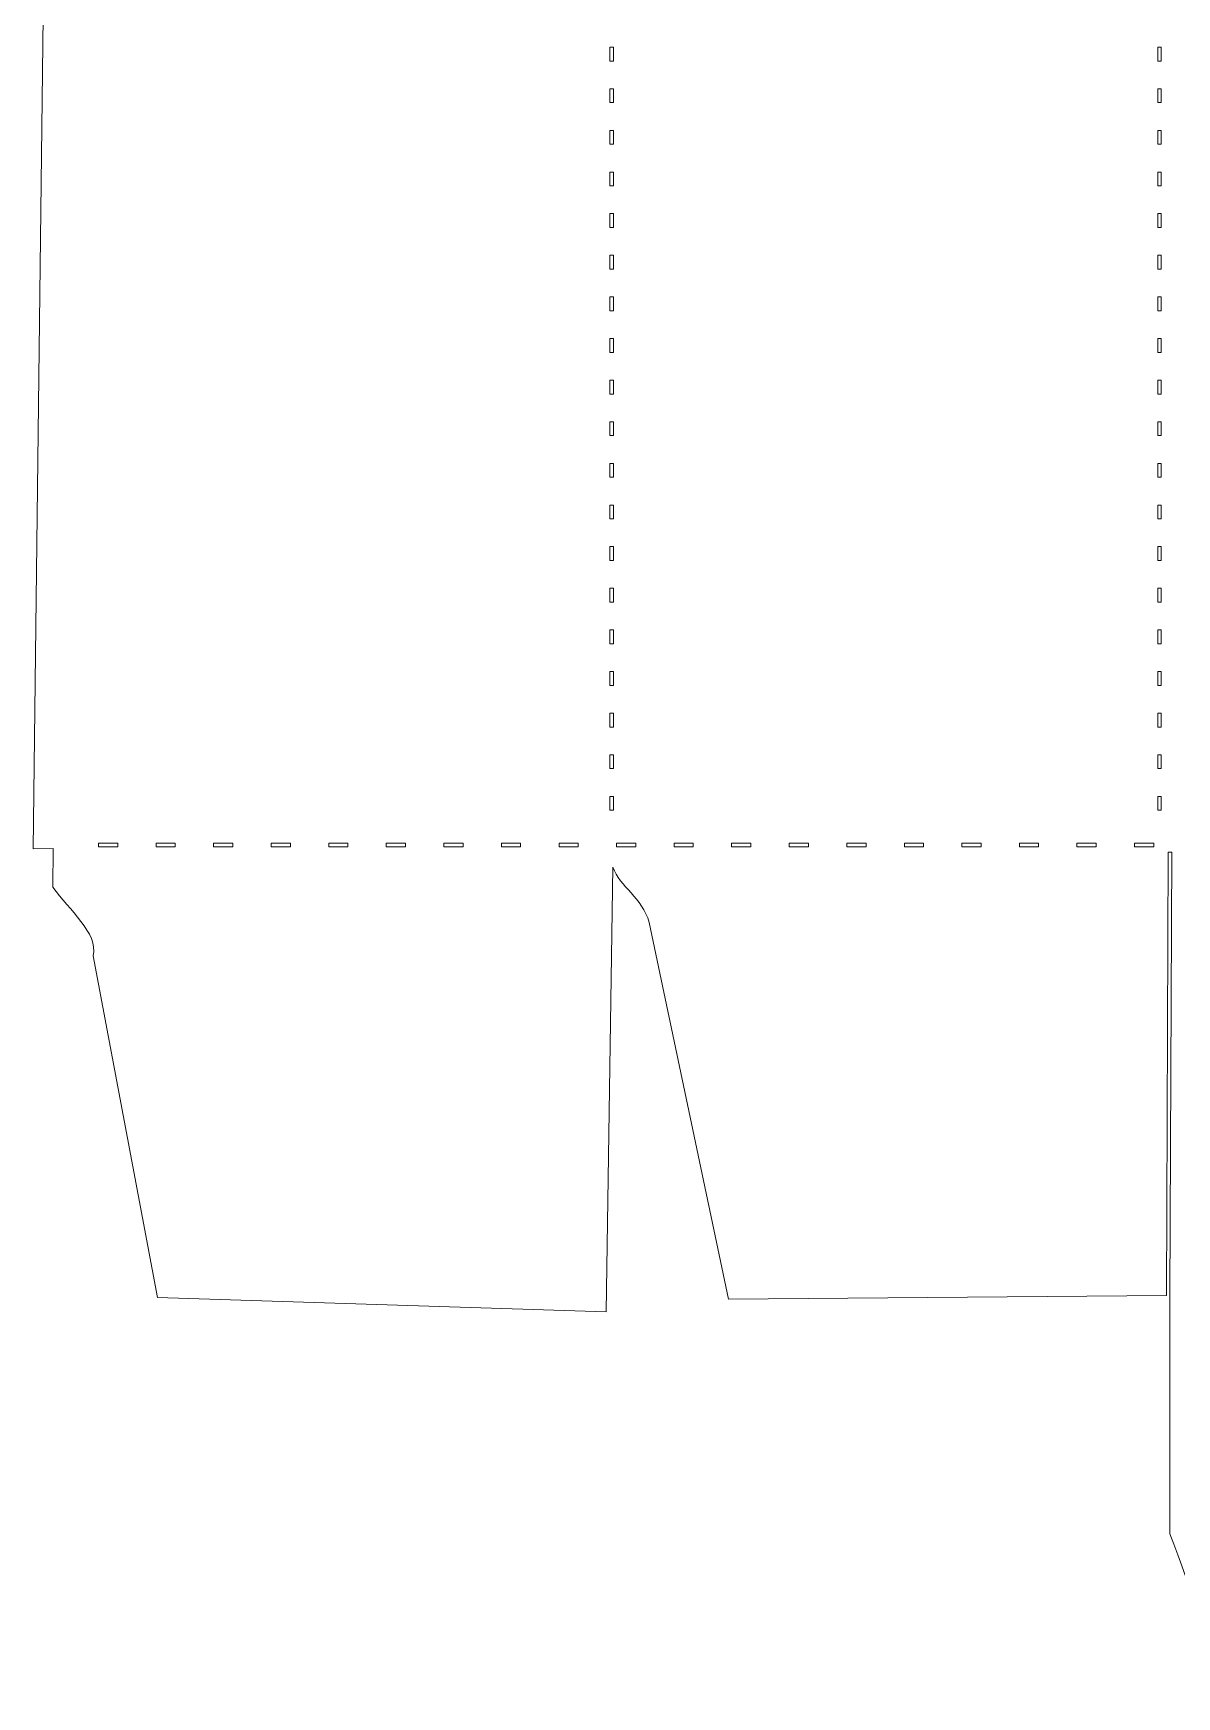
# Model space of a CAD drawing. Header units: centimetres. Extents: x -8.7 to 8.7, y -12.8 to 12.8.
# Drawn here: x -8.7 to 0.03, y -12.82 to -0.13 of the extents above; entities that cross this region are included whole.
import ezdxf

# ---------------------------------------------------------------- set-up
doc = ezdxf.new("R2010")
doc.units = ezdxf.units.CM
doc.header["$MEASUREMENT"] = 0
doc.layers.add('Layer 1', color=7, linetype='Continuous')

msp = doc.modelspace()

# ---------------------------------------------------------------- linework, layer by layer
at = {"layer": 'Layer 1', "color": 30, "lineweight": 13}
for points, knots in [([(0.51249, 12.81647), (0.28118, 12.53084), (0.14372, 11.99129), (-0.02164, 11.57376), (-0.02164, 11.57376), (-0.02164, 11.57376), (-0.02164, 9.78286), (-0.02164, 9.78286), (-0.02164, 9.78286), (-0.02164, 9.78286), (-0.02164, 9.7564), (-0.02164, 9.7564), (-0.02164, 9.7564), (-0.02164, 9.7564), (-0.00841, 6.37552), (-0.00841, 6.37552), (-0.00841, 6.37552), (-0.00841, 6.37552), (-0.03487, 6.37552), (-0.03487, 6.37552), (-0.03487, 6.37552), (-0.03487, 6.37552), (-0.0481, 9.7564), (-0.0481, 9.7564), (-0.0481, 9.7564), (-0.0481, 9.7564), (-3.38929, 9.78286), (-3.38929, 9.78286), (-3.38929, 9.78286), (-3.38929, 9.78286), (-3.99535, 6.9113), (-3.99535, 6.9113), (-3.99535, 6.9113), (-4.04741, 6.71679), (-4.21945, 6.64533), (-4.27151, 6.48797), (-4.27151, 6.48797), (-4.27151, 6.48797), (-4.32277, 9.88125), (-4.32277, 9.88125), (-4.32277, 9.88125), (-4.32277, 9.88125), (-7.74582, 9.77211), (-7.74582, 9.77211), (-7.74582, 9.77211), (-7.74582, 9.77211), (-8.23695, 7.16431), (-8.23695, 7.16431), (-8.23695, 7.16431), (-8.19881, 6.99001), (-8.42268, 6.81605), (-8.54453, 6.64176), (-8.54453, 6.64176), (-8.54453, 6.64176), (-8.5437, 6.34741), (-8.5437, 6.34741), (-8.5437, 6.34741), (-8.5437, 6.34741), (-8.69501, 6.34824), (-8.69501, 6.34824), (-8.69501, 6.34824), (-8.69501, 6.34824), (-8.61894, -0.00011), (-8.61894, -0.00011), (-8.61894, -0.00011), (-8.61894, -0.00011), (-8.69501, -6.34846), (-8.69501, -6.34846), (-8.69501, -6.34846), (-8.69501, -6.34846), (-8.5437, -6.34763), (-8.5437, -6.34763), (-8.5437, -6.34763), (-8.5437, -6.34763), (-8.54453, -6.64198), (-8.54453, -6.64198), (-8.54453, -6.64198), (-8.42269, -6.81628), (-8.19881, -6.99024), (-8.23695, -7.16453), (-8.23695, -7.16453), (-8.23695, -7.16453), (-7.74582, -9.77233), (-7.74582, -9.77233), (-7.74582, -9.77233), (-7.74582, -9.77233), (-4.32277, -9.88147), (-4.32277, -9.88147), (-4.32277, -9.88147), (-4.32277, -9.88147), (-4.27151, -6.48819), (-4.27151, -6.48819), (-4.27151, -6.48819), (-4.21945, -6.64555), (-4.04742, -6.71701), (-3.99535, -6.91152), (-3.99535, -6.91152), (-3.99535, -6.91152), (-3.38929, -9.78308), (-3.38929, -9.78308), (-3.38929, -9.78308), (-3.38929, -9.78308), (-0.0481, -9.75662), (-0.0481, -9.75662), (-0.0481, -9.75662), (-0.0481, -9.75662), (-0.03487, -6.37574), (-0.03487, -6.37574), (-0.03487, -6.37574), (-0.03487, -6.37574), (-0.00841, -6.37574), (-0.00841, -6.37574), (-0.00841, -6.37574), (-0.00841, -6.37574), (-0.02164, -9.75662), (-0.02164, -9.75662), (-0.02164, -9.75662), (-0.02164, -9.75662), (-0.02164, -9.78308), (-0.02164, -9.78308), (-0.02164, -9.78308), (-0.02164, -9.78308), (-0.02164, -11.57398), (-0.02164, -11.57398), (-0.02164, -11.57398), (0.14372, -11.99151), (0.28118, -12.53106), (0.51249, -12.81669), (0.51249, -12.81669), (0.51249, -12.81669), (3.9066, -12.77618), (3.9066, -12.77618), (3.9066, -12.77618), (4.09533, -12.47749), (4.30895, -12.23996), (4.36135, -11.60044), (4.36135, -11.60044), (4.36135, -11.60044), (4.36135, -6.32944), (4.36135, -6.32944), (4.36135, -6.32944), (4.36135, -6.32944), (4.38781, -6.32944), (4.38781, -6.32944), (4.38781, -6.32944), (4.38781, -6.32944), (4.38781, -9.75662), (4.38781, -9.75662), (4.38781, -9.75662), (4.38781, -9.75662), (7.75546, -9.71693), (7.75546, -9.71693), (7.75546, -9.71693), (7.75546, -9.71693), (8.3301, -6.95038), (8.3301, -6.95038), (8.3301, -6.95038), (8.3301, -6.95038), (8.54177, -6.66843), (8.54177, -6.66843), (8.54177, -6.66843), (8.54177, -6.66843), (8.57236, -6.32943), (8.57236, -6.32943), (8.57236, -6.32943), (8.57236, -6.32943), (8.69556, -6.32943), (8.69556, -6.32943), (8.69556, -6.32943), (8.69556, -6.32943), (8.69556, -6.32364), (8.69556, -6.32364), (8.69556, -6.32364), (8.69556, -6.32364), (8.69556, 6.32344), (8.69556, 6.32344), (8.69556, 6.32344), (8.69556, 6.32344), (8.69556, 6.32923), (8.69556, 6.32923), (8.69556, 6.32923), (8.69556, 6.32923), (8.57236, 6.32923), (8.57236, 6.32923), (8.57236, 6.32923), (8.57236, 6.32923), (8.54177, 6.66823), (8.54177, 6.66823), (8.54177, 6.66823), (8.54177, 6.66823), (8.3301, 6.95018), (8.3301, 6.95018), (8.3301, 6.95018), (8.3301, 6.95018), (7.75546, 9.71673), (7.75546, 9.71673), (7.75546, 9.71673), (7.75546, 9.71673), (4.38781, 9.75642), (4.38781, 9.75642), (4.38781, 9.75642), (4.38781, 9.75642), (4.38781, 6.32924), (4.38781, 6.32924), (4.38781, 6.32924), (4.38781, 6.32924), (4.36135, 6.32924), (4.36135, 6.32924), (4.36135, 6.32924), (4.36135, 6.32924), (4.36135, 11.60024), (4.36135, 11.60024), (4.36135, 11.60024), (4.30895, 12.23973), (4.09533, 12.47727), (3.9066, 12.77596), (3.9066, 12.77596), (3.9066, 12.77596), (0.51249, 12.81647), (0.51249, 12.81647)], [0, 0, 0, 0, 0.01785714, 0.01785714, 0.01785714, 0.01785714, 0.03571429, 0.03571429, 0.03571429, 0.03571429, 0.05357143, 0.05357143, 0.05357143, 0.05357143, 0.07142857, 0.07142857, 0.07142857, 0.07142857, 0.08928571, 0.08928571, 0.08928571, 0.08928571, 0.10714286, 0.10714286, 0.10714286, 0.10714286, 0.125, 0.125, 0.125, 0.125, 0.14285714, 0.14285714, 0.14285714, 0.14285714, 0.16071429, 0.16071429, 0.16071429, 0.16071429, 0.17857143, 0.17857143, 0.17857143, 0.17857143, 0.19642857, 0.19642857, 0.19642857, 0.19642857, 0.21428571, 0.21428571, 0.21428571, 0.21428571, 0.23214286, 0.23214286, 0.23214286, 0.23214286, 0.25, 0.25, 0.25, 0.25, 0.26785714, 0.26785714, 0.26785714, 0.26785714, 0.28571429, 0.28571429, 0.28571429, 0.28571429, 0.30357143, 0.30357143, 0.30357143, 0.30357143, 0.32142857, 0.32142857, 0.32142857, 0.32142857, 0.33928571, 0.33928571, 0.33928571, 0.33928571, 0.35714286, 0.35714286, 0.35714286, 0.35714286, 0.375, 0.375, 0.375, 0.375, 0.39285714, 0.39285714, 0.39285714, 0.39285714, 0.41071429, 0.41071429, 0.41071429, 0.41071429, 0.42857143, 0.42857143, 0.42857143, 0.42857143, 0.44642857, 0.44642857, 0.44642857, 0.44642857, 0.46428571, 0.46428571, 0.46428571, 0.46428571, 0.48214286, 0.48214286, 0.48214286, 0.48214286, 0.5, 0.5, 0.5, 0.5, 0.51785714, 0.51785714, 0.51785714, 0.51785714, 0.53571429, 0.53571429, 0.53571429, 0.53571429, 0.55357143, 0.55357143, 0.55357143, 0.55357143, 0.57142857, 0.57142857, 0.57142857, 0.57142857, 0.58928571, 0.58928571, 0.58928571, 0.58928571, 0.60714286, 0.60714286, 0.60714286, 0.60714286, 0.625, 0.625, 0.625, 0.625, 0.64285714, 0.64285714, 0.64285714, 0.64285714, 0.66071429, 0.66071429, 0.66071429, 0.66071429, 0.67857143, 0.67857143, 0.67857143, 0.67857143, 0.69642857, 0.69642857, 0.69642857, 0.69642857, 0.71428571, 0.71428571, 0.71428571, 0.71428571, 0.73214286, 0.73214286, 0.73214286, 0.73214286, 0.75, 0.75, 0.75, 0.75, 0.76785714, 0.76785714, 0.76785714, 0.76785714, 0.78571429, 0.78571429, 0.78571429, 0.78571429, 0.80357143, 0.80357143, 0.80357143, 0.80357143, 0.82142857, 0.82142857, 0.82142857, 0.82142857, 0.83928571, 0.83928571, 0.83928571, 0.83928571, 0.85714286, 0.85714286, 0.85714286, 0.85714286, 0.875, 0.875, 0.875, 0.875, 0.89285714, 0.89285714, 0.89285714, 0.89285714, 0.91071429, 0.91071429, 0.91071429, 0.91071429, 0.92857143, 0.92857143, 0.92857143, 0.92857143, 0.94642857, 0.94642857, 0.94642857, 0.94642857, 0.96428571, 0.96428571, 0.96428571, 0.96428571, 1, 1, 1, 1]), ([(-4.29466, -0.2341), (-4.29466, -0.2341), (-4.2682, -0.2341), (-4.2682, -0.2341), (-4.2682, -0.2341), (-4.2682, -0.2341), (-4.2682, -0.33993), (-4.2682, -0.33993), (-4.2682, -0.33993), (-4.2682, -0.33993), (-4.29466, -0.33993), (-4.29466, -0.33993), (-4.29466, -0.33993), (-4.29466, -0.33993), (-4.29466, -0.2341), (-4.29466, -0.2341)], [0, 0, 0, 0, 0.2, 0.2, 0.2, 0.2, 0.4, 0.4, 0.4, 0.4, 0.6, 0.6, 0.6, 0.6, 1, 1, 1, 1]), ([(-0.11424, -0.2341), (-0.11424, -0.2341), (-0.08778, -0.2341), (-0.08778, -0.2341), (-0.08778, -0.2341), (-0.08778, -0.2341), (-0.08778, -0.33993), (-0.08778, -0.33993), (-0.08778, -0.33993), (-0.08778, -0.33993), (-0.11424, -0.33993), (-0.11424, -0.33993), (-0.11424, -0.33993), (-0.11424, -0.33993), (-0.11424, -0.2341), (-0.11424, -0.2341)], [0, 0, 0, 0, 0.2, 0.2, 0.2, 0.2, 0.4, 0.4, 0.4, 0.4, 0.6, 0.6, 0.6, 0.6, 1, 1, 1, 1]), ([(-4.29466, -0.5516), (-4.29466, -0.5516), (-4.2682, -0.5516), (-4.2682, -0.5516), (-4.2682, -0.5516), (-4.2682, -0.5516), (-4.2682, -0.65743), (-4.2682, -0.65743), (-4.2682, -0.65743), (-4.2682, -0.65743), (-4.29466, -0.65743), (-4.29466, -0.65743), (-4.29466, -0.65743), (-4.29466, -0.65743), (-4.29466, -0.5516), (-4.29466, -0.5516)], [0, 0, 0, 0, 0.2, 0.2, 0.2, 0.2, 0.4, 0.4, 0.4, 0.4, 0.6, 0.6, 0.6, 0.6, 1, 1, 1, 1]), ([(-0.11424, -0.5516), (-0.11424, -0.5516), (-0.08778, -0.5516), (-0.08778, -0.5516), (-0.08778, -0.5516), (-0.08778, -0.5516), (-0.08778, -0.65743), (-0.08778, -0.65743), (-0.08778, -0.65743), (-0.08778, -0.65743), (-0.11424, -0.65743), (-0.11424, -0.65743), (-0.11424, -0.65743), (-0.11424, -0.65743), (-0.11424, -0.5516), (-0.11424, -0.5516)], [0, 0, 0, 0, 0.2, 0.2, 0.2, 0.2, 0.4, 0.4, 0.4, 0.4, 0.6, 0.6, 0.6, 0.6, 1, 1, 1, 1]), ([(-4.29466, -0.8691), (-4.29466, -0.8691), (-4.2682, -0.8691), (-4.2682, -0.8691), (-4.2682, -0.8691), (-4.2682, -0.8691), (-4.2682, -0.97493), (-4.2682, -0.97493), (-4.2682, -0.97493), (-4.2682, -0.97493), (-4.29466, -0.97493), (-4.29466, -0.97493), (-4.29466, -0.97493), (-4.29466, -0.97493), (-4.29466, -0.8691), (-4.29466, -0.8691)], [0, 0, 0, 0, 0.2, 0.2, 0.2, 0.2, 0.4, 0.4, 0.4, 0.4, 0.6, 0.6, 0.6, 0.6, 1, 1, 1, 1]), ([(-0.11424, -0.8691), (-0.11424, -0.8691), (-0.08778, -0.8691), (-0.08778, -0.8691), (-0.08778, -0.8691), (-0.08778, -0.8691), (-0.08778, -0.97493), (-0.08778, -0.97493), (-0.08778, -0.97493), (-0.08778, -0.97493), (-0.11424, -0.97493), (-0.11424, -0.97493), (-0.11424, -0.97493), (-0.11424, -0.97493), (-0.11424, -0.8691), (-0.11424, -0.8691)], [0, 0, 0, 0, 0.2, 0.2, 0.2, 0.2, 0.4, 0.4, 0.4, 0.4, 0.6, 0.6, 0.6, 0.6, 1, 1, 1, 1]), ([(-4.29466, -1.1866), (-4.29466, -1.1866), (-4.2682, -1.1866), (-4.2682, -1.1866), (-4.2682, -1.1866), (-4.2682, -1.1866), (-4.2682, -1.29243), (-4.2682, -1.29243), (-4.2682, -1.29243), (-4.2682, -1.29243), (-4.29466, -1.29243), (-4.29466, -1.29243), (-4.29466, -1.29243), (-4.29466, -1.29243), (-4.29466, -1.1866), (-4.29466, -1.1866)], [0, 0, 0, 0, 0.2, 0.2, 0.2, 0.2, 0.4, 0.4, 0.4, 0.4, 0.6, 0.6, 0.6, 0.6, 1, 1, 1, 1]), ([(-0.11424, -1.1866), (-0.11424, -1.1866), (-0.08778, -1.1866), (-0.08778, -1.1866), (-0.08778, -1.1866), (-0.08778, -1.1866), (-0.08778, -1.29243), (-0.08778, -1.29243), (-0.08778, -1.29243), (-0.08778, -1.29243), (-0.11424, -1.29243), (-0.11424, -1.29243), (-0.11424, -1.29243), (-0.11424, -1.29243), (-0.11424, -1.1866), (-0.11424, -1.1866)], [0, 0, 0, 0, 0.2, 0.2, 0.2, 0.2, 0.4, 0.4, 0.4, 0.4, 0.6, 0.6, 0.6, 0.6, 1, 1, 1, 1]), ([(-4.29466, -1.5041), (-4.29466, -1.5041), (-4.2682, -1.5041), (-4.2682, -1.5041), (-4.2682, -1.5041), (-4.2682, -1.5041), (-4.2682, -1.60993), (-4.2682, -1.60993), (-4.2682, -1.60993), (-4.2682, -1.60993), (-4.29466, -1.60993), (-4.29466, -1.60993), (-4.29466, -1.60993), (-4.29466, -1.60993), (-4.29466, -1.5041), (-4.29466, -1.5041)], [0, 0, 0, 0, 0.2, 0.2, 0.2, 0.2, 0.4, 0.4, 0.4, 0.4, 0.6, 0.6, 0.6, 0.6, 1, 1, 1, 1]), ([(-0.11424, -1.5041), (-0.11424, -1.5041), (-0.08778, -1.5041), (-0.08778, -1.5041), (-0.08778, -1.5041), (-0.08778, -1.5041), (-0.08778, -1.60993), (-0.08778, -1.60993), (-0.08778, -1.60993), (-0.08778, -1.60993), (-0.11424, -1.60993), (-0.11424, -1.60993), (-0.11424, -1.60993), (-0.11424, -1.60993), (-0.11424, -1.5041), (-0.11424, -1.5041)], [0, 0, 0, 0, 0.2, 0.2, 0.2, 0.2, 0.4, 0.4, 0.4, 0.4, 0.6, 0.6, 0.6, 0.6, 1, 1, 1, 1]), ([(-4.29466, -1.8216), (-4.29466, -1.8216), (-4.2682, -1.8216), (-4.2682, -1.8216), (-4.2682, -1.8216), (-4.2682, -1.8216), (-4.2682, -1.92743), (-4.2682, -1.92743), (-4.2682, -1.92743), (-4.2682, -1.92743), (-4.29466, -1.92743), (-4.29466, -1.92743), (-4.29466, -1.92743), (-4.29466, -1.92743), (-4.29466, -1.8216), (-4.29466, -1.8216)], [0, 0, 0, 0, 0.2, 0.2, 0.2, 0.2, 0.4, 0.4, 0.4, 0.4, 0.6, 0.6, 0.6, 0.6, 1, 1, 1, 1]), ([(-0.11424, -1.8216), (-0.11424, -1.8216), (-0.08778, -1.8216), (-0.08778, -1.8216), (-0.08778, -1.8216), (-0.08778, -1.8216), (-0.08778, -1.92743), (-0.08778, -1.92743), (-0.08778, -1.92743), (-0.08778, -1.92743), (-0.11424, -1.92743), (-0.11424, -1.92743), (-0.11424, -1.92743), (-0.11424, -1.92743), (-0.11424, -1.8216), (-0.11424, -1.8216)], [0, 0, 0, 0, 0.2, 0.2, 0.2, 0.2, 0.4, 0.4, 0.4, 0.4, 0.6, 0.6, 0.6, 0.6, 1, 1, 1, 1]), ([(-4.29466, -2.1391), (-4.29466, -2.1391), (-4.2682, -2.1391), (-4.2682, -2.1391), (-4.2682, -2.1391), (-4.2682, -2.1391), (-4.2682, -2.24493), (-4.2682, -2.24493), (-4.2682, -2.24493), (-4.2682, -2.24493), (-4.29466, -2.24493), (-4.29466, -2.24493), (-4.29466, -2.24493), (-4.29466, -2.24493), (-4.29466, -2.1391), (-4.29466, -2.1391)], [0, 0, 0, 0, 0.2, 0.2, 0.2, 0.2, 0.4, 0.4, 0.4, 0.4, 0.6, 0.6, 0.6, 0.6, 1, 1, 1, 1]), ([(-0.11424, -2.1391), (-0.11424, -2.1391), (-0.08778, -2.1391), (-0.08778, -2.1391), (-0.08778, -2.1391), (-0.08778, -2.1391), (-0.08778, -2.24493), (-0.08778, -2.24493), (-0.08778, -2.24493), (-0.08778, -2.24493), (-0.11424, -2.24493), (-0.11424, -2.24493), (-0.11424, -2.24493), (-0.11424, -2.24493), (-0.11424, -2.1391), (-0.11424, -2.1391)], [0, 0, 0, 0, 0.2, 0.2, 0.2, 0.2, 0.4, 0.4, 0.4, 0.4, 0.6, 0.6, 0.6, 0.6, 1, 1, 1, 1]), ([(-4.29466, -2.4566), (-4.29466, -2.4566), (-4.2682, -2.4566), (-4.2682, -2.4566), (-4.2682, -2.4566), (-4.2682, -2.4566), (-4.2682, -2.56243), (-4.2682, -2.56243), (-4.2682, -2.56243), (-4.2682, -2.56243), (-4.29466, -2.56243), (-4.29466, -2.56243), (-4.29466, -2.56243), (-4.29466, -2.56243), (-4.29466, -2.4566), (-4.29466, -2.4566)], [0, 0, 0, 0, 0.2, 0.2, 0.2, 0.2, 0.4, 0.4, 0.4, 0.4, 0.6, 0.6, 0.6, 0.6, 1, 1, 1, 1]), ([(-0.11424, -2.4566), (-0.11424, -2.4566), (-0.08778, -2.4566), (-0.08778, -2.4566), (-0.08778, -2.4566), (-0.08778, -2.4566), (-0.08778, -2.56243), (-0.08778, -2.56243), (-0.08778, -2.56243), (-0.08778, -2.56243), (-0.11424, -2.56243), (-0.11424, -2.56243), (-0.11424, -2.56243), (-0.11424, -2.56243), (-0.11424, -2.4566), (-0.11424, -2.4566)], [0, 0, 0, 0, 0.2, 0.2, 0.2, 0.2, 0.4, 0.4, 0.4, 0.4, 0.6, 0.6, 0.6, 0.6, 1, 1, 1, 1]), ([(-4.29466, -2.7741), (-4.29466, -2.7741), (-4.2682, -2.7741), (-4.2682, -2.7741), (-4.2682, -2.7741), (-4.2682, -2.7741), (-4.2682, -2.87993), (-4.2682, -2.87993), (-4.2682, -2.87993), (-4.2682, -2.87993), (-4.29466, -2.87993), (-4.29466, -2.87993), (-4.29466, -2.87993), (-4.29466, -2.87993), (-4.29466, -2.7741), (-4.29466, -2.7741)], [0, 0, 0, 0, 0.2, 0.2, 0.2, 0.2, 0.4, 0.4, 0.4, 0.4, 0.6, 0.6, 0.6, 0.6, 1, 1, 1, 1]), ([(-0.11424, -2.7741), (-0.11424, -2.7741), (-0.08778, -2.7741), (-0.08778, -2.7741), (-0.08778, -2.7741), (-0.08778, -2.7741), (-0.08778, -2.87993), (-0.08778, -2.87993), (-0.08778, -2.87993), (-0.08778, -2.87993), (-0.11424, -2.87993), (-0.11424, -2.87993), (-0.11424, -2.87993), (-0.11424, -2.87993), (-0.11424, -2.7741), (-0.11424, -2.7741)], [0, 0, 0, 0, 0.2, 0.2, 0.2, 0.2, 0.4, 0.4, 0.4, 0.4, 0.6, 0.6, 0.6, 0.6, 1, 1, 1, 1]), ([(-4.29466, -3.0916), (-4.29466, -3.0916), (-4.2682, -3.0916), (-4.2682, -3.0916), (-4.2682, -3.0916), (-4.2682, -3.0916), (-4.2682, -3.19743), (-4.2682, -3.19743), (-4.2682, -3.19743), (-4.2682, -3.19743), (-4.29466, -3.19743), (-4.29466, -3.19743), (-4.29466, -3.19743), (-4.29466, -3.19743), (-4.29466, -3.0916), (-4.29466, -3.0916)], [0, 0, 0, 0, 0.2, 0.2, 0.2, 0.2, 0.4, 0.4, 0.4, 0.4, 0.6, 0.6, 0.6, 0.6, 1, 1, 1, 1]), ([(-0.11424, -3.0916), (-0.11424, -3.0916), (-0.08778, -3.0916), (-0.08778, -3.0916), (-0.08778, -3.0916), (-0.08778, -3.0916), (-0.08778, -3.19743), (-0.08778, -3.19743), (-0.08778, -3.19743), (-0.08778, -3.19743), (-0.11424, -3.19743), (-0.11424, -3.19743), (-0.11424, -3.19743), (-0.11424, -3.19743), (-0.11424, -3.0916), (-0.11424, -3.0916)], [0, 0, 0, 0, 0.2, 0.2, 0.2, 0.2, 0.4, 0.4, 0.4, 0.4, 0.6, 0.6, 0.6, 0.6, 1, 1, 1, 1]), ([(-4.29466, -3.4091), (-4.29466, -3.4091), (-4.2682, -3.4091), (-4.2682, -3.4091), (-4.2682, -3.4091), (-4.2682, -3.4091), (-4.2682, -3.51493), (-4.2682, -3.51493), (-4.2682, -3.51493), (-4.2682, -3.51493), (-4.29466, -3.51493), (-4.29466, -3.51493), (-4.29466, -3.51493), (-4.29466, -3.51493), (-4.29466, -3.4091), (-4.29466, -3.4091)], [0, 0, 0, 0, 0.2, 0.2, 0.2, 0.2, 0.4, 0.4, 0.4, 0.4, 0.6, 0.6, 0.6, 0.6, 1, 1, 1, 1]), ([(-0.11424, -3.4091), (-0.11424, -3.4091), (-0.08778, -3.4091), (-0.08778, -3.4091), (-0.08778, -3.4091), (-0.08778, -3.4091), (-0.08778, -3.51493), (-0.08778, -3.51493), (-0.08778, -3.51493), (-0.08778, -3.51493), (-0.11424, -3.51493), (-0.11424, -3.51493), (-0.11424, -3.51493), (-0.11424, -3.51493), (-0.11424, -3.4091), (-0.11424, -3.4091)], [0, 0, 0, 0, 0.2, 0.2, 0.2, 0.2, 0.4, 0.4, 0.4, 0.4, 0.6, 0.6, 0.6, 0.6, 1, 1, 1, 1]), ([(-4.29466, -3.7266), (-4.29466, -3.7266), (-4.2682, -3.7266), (-4.2682, -3.7266), (-4.2682, -3.7266), (-4.2682, -3.7266), (-4.2682, -3.83243), (-4.2682, -3.83243), (-4.2682, -3.83243), (-4.2682, -3.83243), (-4.29466, -3.83243), (-4.29466, -3.83243), (-4.29466, -3.83243), (-4.29466, -3.83243), (-4.29466, -3.7266), (-4.29466, -3.7266)], [0, 0, 0, 0, 0.2, 0.2, 0.2, 0.2, 0.4, 0.4, 0.4, 0.4, 0.6, 0.6, 0.6, 0.6, 1, 1, 1, 1]), ([(-0.11424, -3.7266), (-0.11424, -3.7266), (-0.08778, -3.7266), (-0.08778, -3.7266), (-0.08778, -3.7266), (-0.08778, -3.7266), (-0.08778, -3.83243), (-0.08778, -3.83243), (-0.08778, -3.83243), (-0.08778, -3.83243), (-0.11424, -3.83243), (-0.11424, -3.83243), (-0.11424, -3.83243), (-0.11424, -3.83243), (-0.11424, -3.7266), (-0.11424, -3.7266)], [0, 0, 0, 0, 0.2, 0.2, 0.2, 0.2, 0.4, 0.4, 0.4, 0.4, 0.6, 0.6, 0.6, 0.6, 1, 1, 1, 1]), ([(-4.29466, -4.0441), (-4.29466, -4.0441), (-4.2682, -4.0441), (-4.2682, -4.0441), (-4.2682, -4.0441), (-4.2682, -4.0441), (-4.2682, -4.14993), (-4.2682, -4.14993), (-4.2682, -4.14993), (-4.2682, -4.14993), (-4.29466, -4.14993), (-4.29466, -4.14993), (-4.29466, -4.14993), (-4.29466, -4.14993), (-4.29466, -4.0441), (-4.29466, -4.0441)], [0, 0, 0, 0, 0.2, 0.2, 0.2, 0.2, 0.4, 0.4, 0.4, 0.4, 0.6, 0.6, 0.6, 0.6, 1, 1, 1, 1]), ([(-0.11424, -4.0441), (-0.11424, -4.0441), (-0.08778, -4.0441), (-0.08778, -4.0441), (-0.08778, -4.0441), (-0.08778, -4.0441), (-0.08778, -4.14993), (-0.08778, -4.14993), (-0.08778, -4.14993), (-0.08778, -4.14993), (-0.11424, -4.14993), (-0.11424, -4.14993), (-0.11424, -4.14993), (-0.11424, -4.14993), (-0.11424, -4.0441), (-0.11424, -4.0441)], [0, 0, 0, 0, 0.2, 0.2, 0.2, 0.2, 0.4, 0.4, 0.4, 0.4, 0.6, 0.6, 0.6, 0.6, 1, 1, 1, 1]), ([(-4.29466, -4.3616), (-4.29466, -4.3616), (-4.2682, -4.3616), (-4.2682, -4.3616), (-4.2682, -4.3616), (-4.2682, -4.3616), (-4.2682, -4.46743), (-4.2682, -4.46743), (-4.2682, -4.46743), (-4.2682, -4.46743), (-4.29466, -4.46743), (-4.29466, -4.46743), (-4.29466, -4.46743), (-4.29466, -4.46743), (-4.29466, -4.3616), (-4.29466, -4.3616)], [0, 0, 0, 0, 0.2, 0.2, 0.2, 0.2, 0.4, 0.4, 0.4, 0.4, 0.6, 0.6, 0.6, 0.6, 1, 1, 1, 1]), ([(-0.11424, -4.3616), (-0.11424, -4.3616), (-0.08778, -4.3616), (-0.08778, -4.3616), (-0.08778, -4.3616), (-0.08778, -4.3616), (-0.08778, -4.46743), (-0.08778, -4.46743), (-0.08778, -4.46743), (-0.08778, -4.46743), (-0.11424, -4.46743), (-0.11424, -4.46743), (-0.11424, -4.46743), (-0.11424, -4.46743), (-0.11424, -4.3616), (-0.11424, -4.3616)], [0, 0, 0, 0, 0.2, 0.2, 0.2, 0.2, 0.4, 0.4, 0.4, 0.4, 0.6, 0.6, 0.6, 0.6, 1, 1, 1, 1]), ([(-4.29466, -4.6791), (-4.29466, -4.6791), (-4.2682, -4.6791), (-4.2682, -4.6791), (-4.2682, -4.6791), (-4.2682, -4.6791), (-4.2682, -4.78493), (-4.2682, -4.78493), (-4.2682, -4.78493), (-4.2682, -4.78493), (-4.29466, -4.78493), (-4.29466, -4.78493), (-4.29466, -4.78493), (-4.29466, -4.78493), (-4.29466, -4.6791), (-4.29466, -4.6791)], [0, 0, 0, 0, 0.2, 0.2, 0.2, 0.2, 0.4, 0.4, 0.4, 0.4, 0.6, 0.6, 0.6, 0.6, 1, 1, 1, 1]), ([(-0.11424, -4.6791), (-0.11424, -4.6791), (-0.08778, -4.6791), (-0.08778, -4.6791), (-0.08778, -4.6791), (-0.08778, -4.6791), (-0.08778, -4.78493), (-0.08778, -4.78493), (-0.08778, -4.78493), (-0.08778, -4.78493), (-0.11424, -4.78493), (-0.11424, -4.78493), (-0.11424, -4.78493), (-0.11424, -4.78493), (-0.11424, -4.6791), (-0.11424, -4.6791)], [0, 0, 0, 0, 0.2, 0.2, 0.2, 0.2, 0.4, 0.4, 0.4, 0.4, 0.6, 0.6, 0.6, 0.6, 1, 1, 1, 1]), ([(-4.29466, -4.9966), (-4.29466, -4.9966), (-4.2682, -4.9966), (-4.2682, -4.9966), (-4.2682, -4.9966), (-4.2682, -4.9966), (-4.2682, -5.10243), (-4.2682, -5.10243), (-4.2682, -5.10243), (-4.2682, -5.10243), (-4.29466, -5.10243), (-4.29466, -5.10243), (-4.29466, -5.10243), (-4.29466, -5.10243), (-4.29466, -4.9966), (-4.29466, -4.9966)], [0, 0, 0, 0, 0.2, 0.2, 0.2, 0.2, 0.4, 0.4, 0.4, 0.4, 0.6, 0.6, 0.6, 0.6, 1, 1, 1, 1]), ([(-0.11424, -4.9966), (-0.11424, -4.9966), (-0.08778, -4.9966), (-0.08778, -4.9966), (-0.08778, -4.9966), (-0.08778, -4.9966), (-0.08778, -5.10243), (-0.08778, -5.10243), (-0.08778, -5.10243), (-0.08778, -5.10243), (-0.11424, -5.10243), (-0.11424, -5.10243), (-0.11424, -5.10243), (-0.11424, -5.10243), (-0.11424, -4.9966), (-0.11424, -4.9966)], [0, 0, 0, 0, 0.2, 0.2, 0.2, 0.2, 0.4, 0.4, 0.4, 0.4, 0.6, 0.6, 0.6, 0.6, 1, 1, 1, 1]), ([(-4.29466, -5.3141), (-4.29466, -5.3141), (-4.2682, -5.3141), (-4.2682, -5.3141), (-4.2682, -5.3141), (-4.2682, -5.3141), (-4.2682, -5.41993), (-4.2682, -5.41993), (-4.2682, -5.41993), (-4.2682, -5.41993), (-4.29466, -5.41993), (-4.29466, -5.41993), (-4.29466, -5.41993), (-4.29466, -5.41993), (-4.29466, -5.3141), (-4.29466, -5.3141)], [0, 0, 0, 0, 0.2, 0.2, 0.2, 0.2, 0.4, 0.4, 0.4, 0.4, 0.6, 0.6, 0.6, 0.6, 1, 1, 1, 1]), ([(-0.11424, -5.3141), (-0.11424, -5.3141), (-0.08778, -5.3141), (-0.08778, -5.3141), (-0.08778, -5.3141), (-0.08778, -5.3141), (-0.08778, -5.41993), (-0.08778, -5.41993), (-0.08778, -5.41993), (-0.08778, -5.41993), (-0.11424, -5.41993), (-0.11424, -5.41993), (-0.11424, -5.41993), (-0.11424, -5.41993), (-0.11424, -5.3141), (-0.11424, -5.3141)], [0, 0, 0, 0, 0.2, 0.2, 0.2, 0.2, 0.4, 0.4, 0.4, 0.4, 0.6, 0.6, 0.6, 0.6, 1, 1, 1, 1]), ([(-4.29466, -5.6316), (-4.29466, -5.6316), (-4.2682, -5.6316), (-4.2682, -5.6316), (-4.2682, -5.6316), (-4.2682, -5.6316), (-4.2682, -5.73743), (-4.2682, -5.73743), (-4.2682, -5.73743), (-4.2682, -5.73743), (-4.29466, -5.73743), (-4.29466, -5.73743), (-4.29466, -5.73743), (-4.29466, -5.73743), (-4.29466, -5.6316), (-4.29466, -5.6316)], [0, 0, 0, 0, 0.2, 0.2, 0.2, 0.2, 0.4, 0.4, 0.4, 0.4, 0.6, 0.6, 0.6, 0.6, 1, 1, 1, 1]), ([(-0.11424, -5.6316), (-0.11424, -5.6316), (-0.08778, -5.6316), (-0.08778, -5.6316), (-0.08778, -5.6316), (-0.08778, -5.6316), (-0.08778, -5.73743), (-0.08778, -5.73743), (-0.08778, -5.73743), (-0.08778, -5.73743), (-0.11424, -5.73743), (-0.11424, -5.73743), (-0.11424, -5.73743), (-0.11424, -5.73743), (-0.11424, -5.6316), (-0.11424, -5.6316)], [0, 0, 0, 0, 0.2, 0.2, 0.2, 0.2, 0.4, 0.4, 0.4, 0.4, 0.6, 0.6, 0.6, 0.6, 1, 1, 1, 1]), ([(-4.29466, -5.9491), (-4.29466, -5.9491), (-4.2682, -5.9491), (-4.2682, -5.9491), (-4.2682, -5.9491), (-4.2682, -5.9491), (-4.2682, -6.05493), (-4.2682, -6.05493), (-4.2682, -6.05493), (-4.2682, -6.05493), (-4.29466, -6.05493), (-4.29466, -6.05493), (-4.29466, -6.05493), (-4.29466, -6.05493), (-4.29466, -5.9491), (-4.29466, -5.9491)], [0, 0, 0, 0, 0.2, 0.2, 0.2, 0.2, 0.4, 0.4, 0.4, 0.4, 0.6, 0.6, 0.6, 0.6, 1, 1, 1, 1]), ([(-0.11424, -5.9491), (-0.11424, -5.9491), (-0.08778, -5.9491), (-0.08778, -5.9491), (-0.08778, -5.9491), (-0.08778, -5.9491), (-0.08778, -6.05493), (-0.08778, -6.05493), (-0.08778, -6.05493), (-0.08778, -6.05493), (-0.11424, -6.05493), (-0.11424, -6.05493), (-0.11424, -6.05493), (-0.11424, -6.05493), (-0.11424, -5.9491), (-0.11424, -5.9491)], [0, 0, 0, 0, 0.2, 0.2, 0.2, 0.2, 0.4, 0.4, 0.4, 0.4, 0.6, 0.6, 0.6, 0.6, 1, 1, 1, 1]), ([(-8.19727, -6.30629), (-8.19727, -6.30629), (-8.05092, -6.30629), (-8.05092, -6.30629), (-8.05092, -6.30629), (-8.05092, -6.30629), (-8.05092, -6.33275), (-8.05092, -6.33275), (-8.05092, -6.33275), (-8.05092, -6.33275), (-8.19727, -6.33275), (-8.19727, -6.33275), (-8.19727, -6.33275), (-8.19727, -6.33275), (-8.19727, -6.30629), (-8.19727, -6.30629)], [0, 0, 0, 0, 0.2, 0.2, 0.2, 0.2, 0.4, 0.4, 0.4, 0.4, 0.6, 0.6, 0.6, 0.6, 1, 1, 1, 1]), ([(-7.75822, -6.30629), (-7.75822, -6.30629), (-7.61187, -6.30629), (-7.61187, -6.30629), (-7.61187, -6.30629), (-7.61187, -6.30629), (-7.61187, -6.33275), (-7.61187, -6.33275), (-7.61187, -6.33275), (-7.61187, -6.33275), (-7.75822, -6.33275), (-7.75822, -6.33275), (-7.75822, -6.33275), (-7.75822, -6.33275), (-7.75822, -6.30629), (-7.75822, -6.30629)], [0, 0, 0, 0, 0.2, 0.2, 0.2, 0.2, 0.4, 0.4, 0.4, 0.4, 0.6, 0.6, 0.6, 0.6, 1, 1, 1, 1]), ([(-7.31918, -6.30629), (-7.31918, -6.30629), (-7.17283, -6.30629), (-7.17283, -6.30629), (-7.17283, -6.30629), (-7.17283, -6.30629), (-7.17283, -6.33275), (-7.17283, -6.33275), (-7.17283, -6.33275), (-7.17283, -6.33275), (-7.31918, -6.33275), (-7.31918, -6.33275), (-7.31918, -6.33275), (-7.31918, -6.33275), (-7.31918, -6.30629), (-7.31918, -6.30629)], [0, 0, 0, 0, 0.2, 0.2, 0.2, 0.2, 0.4, 0.4, 0.4, 0.4, 0.6, 0.6, 0.6, 0.6, 1, 1, 1, 1]), ([(-6.87931, -6.30629), (-6.87931, -6.30629), (-6.73296, -6.30629), (-6.73296, -6.30629), (-6.73296, -6.30629), (-6.73296, -6.30629), (-6.73296, -6.33275), (-6.73296, -6.33275), (-6.73296, -6.33275), (-6.73296, -6.33275), (-6.87931, -6.33275), (-6.87931, -6.33275), (-6.87931, -6.33275), (-6.87931, -6.33275), (-6.87931, -6.30629), (-6.87931, -6.30629)], [0, 0, 0, 0, 0.2, 0.2, 0.2, 0.2, 0.4, 0.4, 0.4, 0.4, 0.6, 0.6, 0.6, 0.6, 1, 1, 1, 1]), ([(-6.44027, -6.30629), (-6.44027, -6.30629), (-6.29392, -6.30629), (-6.29392, -6.30629), (-6.29392, -6.30629), (-6.29392, -6.30629), (-6.29392, -6.33275), (-6.29392, -6.33275), (-6.29392, -6.33275), (-6.29392, -6.33275), (-6.44027, -6.33275), (-6.44027, -6.33275), (-6.44027, -6.33275), (-6.44027, -6.33275), (-6.44027, -6.30629), (-6.44027, -6.30629)], [0, 0, 0, 0, 0.2, 0.2, 0.2, 0.2, 0.4, 0.4, 0.4, 0.4, 0.6, 0.6, 0.6, 0.6, 1, 1, 1, 1]), ([(-6.00122, -6.30629), (-6.00122, -6.30629), (-5.85487, -6.30629), (-5.85487, -6.30629), (-5.85487, -6.30629), (-5.85487, -6.30629), (-5.85487, -6.33275), (-5.85487, -6.33275), (-5.85487, -6.33275), (-5.85487, -6.33275), (-6.00122, -6.33275), (-6.00122, -6.33275), (-6.00122, -6.33275), (-6.00122, -6.33275), (-6.00122, -6.30629), (-6.00122, -6.30629)], [0, 0, 0, 0, 0.2, 0.2, 0.2, 0.2, 0.4, 0.4, 0.4, 0.4, 0.6, 0.6, 0.6, 0.6, 1, 1, 1, 1]), ([(-5.56218, -6.30629), (-5.56218, -6.30629), (-5.41583, -6.30629), (-5.41583, -6.30629), (-5.41583, -6.30629), (-5.41583, -6.30629), (-5.41583, -6.33275), (-5.41583, -6.33275), (-5.41583, -6.33275), (-5.41583, -6.33275), (-5.56218, -6.33275), (-5.56218, -6.33275), (-5.56218, -6.33275), (-5.56218, -6.33275), (-5.56218, -6.30629), (-5.56218, -6.30629)], [0, 0, 0, 0, 0.2, 0.2, 0.2, 0.2, 0.4, 0.4, 0.4, 0.4, 0.6, 0.6, 0.6, 0.6, 1, 1, 1, 1]), ([(-5.12314, -6.30629), (-5.12314, -6.30629), (-4.97679, -6.30629), (-4.97679, -6.30629), (-4.97679, -6.30629), (-4.97679, -6.30629), (-4.97679, -6.33275), (-4.97679, -6.33275), (-4.97679, -6.33275), (-4.97679, -6.33275), (-5.12314, -6.33275), (-5.12314, -6.33275), (-5.12314, -6.33275), (-5.12314, -6.33275), (-5.12314, -6.30629), (-5.12314, -6.30629)], [0, 0, 0, 0, 0.2, 0.2, 0.2, 0.2, 0.4, 0.4, 0.4, 0.4, 0.6, 0.6, 0.6, 0.6, 1, 1, 1, 1]), ([(-4.68327, -6.30629), (-4.68327, -6.30629), (-4.53692, -6.30629), (-4.53692, -6.30629), (-4.53692, -6.30629), (-4.53692, -6.30629), (-4.53692, -6.33275), (-4.53692, -6.33275), (-4.53692, -6.33275), (-4.53692, -6.33275), (-4.68327, -6.33275), (-4.68327, -6.33275), (-4.68327, -6.33275), (-4.68327, -6.33275), (-4.68327, -6.30629), (-4.68327, -6.30629)], [0, 0, 0, 0, 0.2, 0.2, 0.2, 0.2, 0.4, 0.4, 0.4, 0.4, 0.6, 0.6, 0.6, 0.6, 1, 1, 1, 1]), ([(-4.24422, -6.30629), (-4.24422, -6.30629), (-4.09787, -6.30629), (-4.09787, -6.30629), (-4.09787, -6.30629), (-4.09787, -6.30629), (-4.09787, -6.33275), (-4.09787, -6.33275), (-4.09787, -6.33275), (-4.09787, -6.33275), (-4.24422, -6.33275), (-4.24422, -6.33275), (-4.24422, -6.33275), (-4.24422, -6.33275), (-4.24422, -6.30629), (-4.24422, -6.30629)], [0, 0, 0, 0, 0.2, 0.2, 0.2, 0.2, 0.4, 0.4, 0.4, 0.4, 0.6, 0.6, 0.6, 0.6, 1, 1, 1, 1]), ([(-3.80518, -6.30629), (-3.80518, -6.30629), (-3.65883, -6.30629), (-3.65883, -6.30629), (-3.65883, -6.30629), (-3.65883, -6.30629), (-3.65883, -6.33275), (-3.65883, -6.33275), (-3.65883, -6.33275), (-3.65883, -6.33275), (-3.80518, -6.33275), (-3.80518, -6.33275), (-3.80518, -6.33275), (-3.80518, -6.33275), (-3.80518, -6.30629), (-3.80518, -6.30629)], [0, 0, 0, 0, 0.2, 0.2, 0.2, 0.2, 0.4, 0.4, 0.4, 0.4, 0.6, 0.6, 0.6, 0.6, 1, 1, 1, 1]), ([(-3.36614, -6.30629), (-3.36614, -6.30629), (-3.21979, -6.30629), (-3.21979, -6.30629), (-3.21979, -6.30629), (-3.21979, -6.30629), (-3.21979, -6.33275), (-3.21979, -6.33275), (-3.21979, -6.33275), (-3.21979, -6.33275), (-3.36614, -6.33275), (-3.36614, -6.33275), (-3.36614, -6.33275), (-3.36614, -6.33275), (-3.36614, -6.30629), (-3.36614, -6.30629)], [0, 0, 0, 0, 0.2, 0.2, 0.2, 0.2, 0.4, 0.4, 0.4, 0.4, 0.6, 0.6, 0.6, 0.6, 1, 1, 1, 1]), ([(-2.92709, -6.30629), (-2.92709, -6.30629), (-2.78074, -6.30629), (-2.78074, -6.30629), (-2.78074, -6.30629), (-2.78074, -6.30629), (-2.78074, -6.33275), (-2.78074, -6.33275), (-2.78074, -6.33275), (-2.78074, -6.33275), (-2.92709, -6.33275), (-2.92709, -6.33275), (-2.92709, -6.33275), (-2.92709, -6.33275), (-2.92709, -6.30629), (-2.92709, -6.30629)], [0, 0, 0, 0, 0.2, 0.2, 0.2, 0.2, 0.4, 0.4, 0.4, 0.4, 0.6, 0.6, 0.6, 0.6, 1, 1, 1, 1]), ([(-2.48722, -6.30629), (-2.48722, -6.30629), (-2.34087, -6.30629), (-2.34087, -6.30629), (-2.34087, -6.30629), (-2.34087, -6.30629), (-2.34087, -6.33275), (-2.34087, -6.33275), (-2.34087, -6.33275), (-2.34087, -6.33275), (-2.48722, -6.33275), (-2.48722, -6.33275), (-2.48722, -6.33275), (-2.48722, -6.33275), (-2.48722, -6.30629), (-2.48722, -6.30629)], [0, 0, 0, 0, 0.2, 0.2, 0.2, 0.2, 0.4, 0.4, 0.4, 0.4, 0.6, 0.6, 0.6, 0.6, 1, 1, 1, 1]), ([(-2.04818, -6.30629), (-2.04818, -6.30629), (-1.90183, -6.30629), (-1.90183, -6.30629), (-1.90183, -6.30629), (-1.90183, -6.30629), (-1.90183, -6.33275), (-1.90183, -6.33275), (-1.90183, -6.33275), (-1.90183, -6.33275), (-2.04818, -6.33275), (-2.04818, -6.33275), (-2.04818, -6.33275), (-2.04818, -6.33275), (-2.04818, -6.30629), (-2.04818, -6.30629)], [0, 0, 0, 0, 0.2, 0.2, 0.2, 0.2, 0.4, 0.4, 0.4, 0.4, 0.6, 0.6, 0.6, 0.6, 1, 1, 1, 1]), ([(-1.60914, -6.30629), (-1.60914, -6.30629), (-1.46279, -6.30629), (-1.46279, -6.30629), (-1.46279, -6.30629), (-1.46279, -6.30629), (-1.46279, -6.33275), (-1.46279, -6.33275), (-1.46279, -6.33275), (-1.46279, -6.33275), (-1.60914, -6.33275), (-1.60914, -6.33275), (-1.60914, -6.33275), (-1.60914, -6.33275), (-1.60914, -6.30629), (-1.60914, -6.30629)], [0, 0, 0, 0, 0.2, 0.2, 0.2, 0.2, 0.4, 0.4, 0.4, 0.4, 0.6, 0.6, 0.6, 0.6, 1, 1, 1, 1]), ([(-1.1701, -6.30629), (-1.1701, -6.30629), (-1.02375, -6.30629), (-1.02375, -6.30629), (-1.02375, -6.30629), (-1.02375, -6.30629), (-1.02375, -6.33275), (-1.02375, -6.33275), (-1.02375, -6.33275), (-1.02375, -6.33275), (-1.1701, -6.33275), (-1.1701, -6.33275), (-1.1701, -6.33275), (-1.1701, -6.33275), (-1.1701, -6.30629), (-1.1701, -6.30629)], [0, 0, 0, 0, 0.2, 0.2, 0.2, 0.2, 0.4, 0.4, 0.4, 0.4, 0.6, 0.6, 0.6, 0.6, 1, 1, 1, 1]), ([(-0.73105, -6.30629), (-0.73105, -6.30629), (-0.5847, -6.30629), (-0.5847, -6.30629), (-0.5847, -6.30629), (-0.5847, -6.30629), (-0.5847, -6.33275), (-0.5847, -6.33275), (-0.5847, -6.33275), (-0.5847, -6.33275), (-0.73105, -6.33275), (-0.73105, -6.33275), (-0.73105, -6.33275), (-0.73105, -6.33275), (-0.73105, -6.30629), (-0.73105, -6.30629)], [0, 0, 0, 0, 0.2, 0.2, 0.2, 0.2, 0.4, 0.4, 0.4, 0.4, 0.6, 0.6, 0.6, 0.6, 1, 1, 1, 1]), ([(-0.29201, -6.30629), (-0.29201, -6.30629), (-0.14484, -6.30629), (-0.14484, -6.30629), (-0.14484, -6.30629), (-0.14484, -6.30629), (-0.14484, -6.33275), (-0.14484, -6.33275), (-0.14484, -6.33275), (-0.14484, -6.33275), (-0.29201, -6.33275), (-0.29201, -6.33275), (-0.29201, -6.33275), (-0.29201, -6.33275), (-0.29201, -6.30629), (-0.29201, -6.30629)], [0, 0, 0, 0, 0.2, 0.2, 0.2, 0.2, 0.4, 0.4, 0.4, 0.4, 0.6, 0.6, 0.6, 0.6, 1, 1, 1, 1])]:
    msp.add_open_spline(points, degree=3, knots=knots, dxfattribs=at)

doc.saveas('drawing.dxf')
